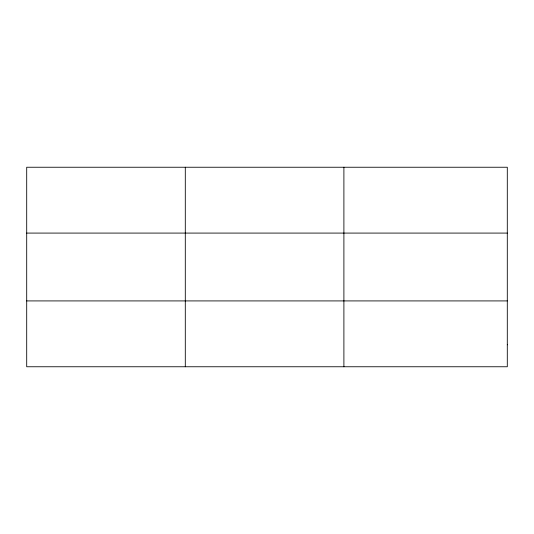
<?xml version="1.0" encoding="UTF-8"?>
<svg xmlns="http://www.w3.org/2000/svg" width="534" height="534" viewBox="0 0 534 534"><rect width="100%" height="100%" fill="white"/><g stroke="black" fill="none" stroke-linecap="round" stroke-linejoin="round"><path stroke-width="0.8" d="M185.298 167.242L185.298 366.758M343.896 167.242L343.896 366.758M26.7 233.084L507.3 233.084M26.7 300.916L507.3 300.916M507.3 344.81L507.3 366.758L26.7 366.758L26.7 167.242L507.3 167.242L507.3 344.81"/></g></svg>
